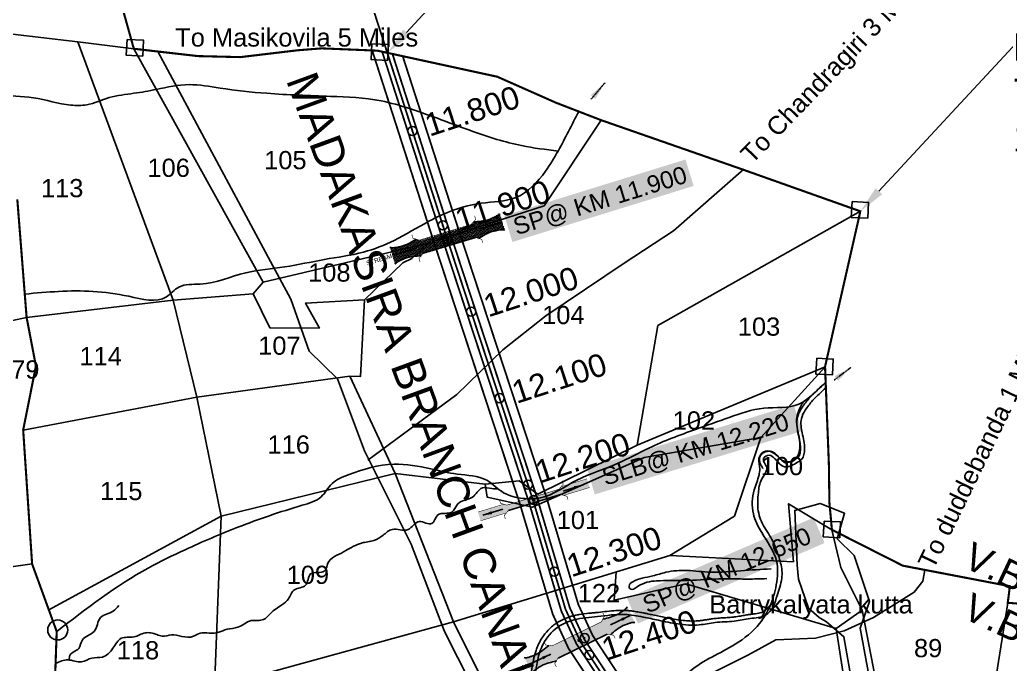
# Model space of a CAD drawing. Header units: feet. Extents: x 777153 to 781638, y 1563156 to 1569660.
# Drawn here: x 778106 to 779195, y 1568318 to 1569027 of the extents above; entities that cross this region are included whole.
import ezdxf
from ezdxf import colors
from ezdxf.entities.mleader import LeaderData, LeaderLine
from ezdxf.enums import TextEntityAlignment as Align
from ezdxf.math import Vec2, Vec3

# ---------------------------------------------------------------- set-up
doc = ezdxf.new("R2010")
doc.units = ezdxf.units.FT
doc.header["$MEASUREMENT"] = 0
doc.header["$PDMODE"] = 32
doc.header["$PDSIZE"] = 10
doc.linetypes.add('ACAD_ISO02W100', pattern=[15, 12, -3])
doc.linetypes.add('HIDDEN2', pattern=[0.1875, 0.125, -0.0625])
for name, color, linetype in [('CANAL1', 242, 'Continuous'), ('CSMark', 72, 'Continuous'), ('Hills', 17, 'Continuous'), ('PLOT', 7, 'Continuous'), ('PLOT NO', 7, 'Continuous'), ('ROADS', 6, 'Continuous'), ('STREAM', 4, 'Continuous'), ('STRUCTURE', 5, 'Continuous'), ('VILLAGE STONES', 240, 'Continuous')]:
    doc.layers.add(name, color=color, linetype=linetype)
doc.layers.add('VILLAGE BOUNDRY', color=5, linetype='HIDDEN2', lineweight=100)
doc.styles.get("Standard").update_dxf_attribs({"font": 'arial.ttf'})
doc.linetypes.add('DOTS', pattern='A,1e-06,-3,["●",Standard,S=3,R=0,X=-1.25,Y=-1.25],-3', length=6.000001)
doc.dimstyles.get("Standard").update_dxf_attribs({"dimtxt": 0.18, "dimasz": 20, "dimexe": 0.18, "dimexo": 0.0625, "dimgap": 0.09, "dimtad": 0, "dimtih": 1, "dimtoh": 1, "dimdec": 4, "dimzin": 0, "dimdsep": 46, "dimtxsty": 'Standard', "dimcen": 0.09, "dimadec": 0, "dimazin": 0, "dimtfac": 1, "dimtdec": 4, "dimtofl": 0, "dimtmove": 0, "dimatfit": 3, "dimfxl": 1, "dimtolj": 1, "dimtzin": 0, "dimarcsym": 0})

# ---------------------------------------------------------------- blocks, each defined once
blk = doc.blocks.new('SLB')
at = {"layer": 'STRUCTURE'}
h = blk.add_hatch(dxfattribs=at)
h.set_pattern_fill('DOTS', color=6, scale=20, angle=320.3722479339738, style=0)
h.set_pattern_definition([(320.3722479339738, (-159.4326987297973, -72.95644191955216), (1.278624159801223, 0.5641323053793466), [0, -1.25])])
h.paths.add_polyline_path([(769699.5186717048, 1706871.072614055), (769699.5186717047, 1706861.072614055), (769729.1055765299, 1706861.072614055), (769732.1055765299, 1706863.072614055), (769792.1055765299, 1706863.072614054), (769795.1055765299, 1706861.072614054), (769824.692481355, 1706861.072614054), (769824.6924813552, 1706871.072614054), (769795.10557653, 1706871.072614054), (769792.10557653, 1706869.072614054), (769732.10557653, 1706869.072614055), (769729.10557653, 1706871.072614055)])
at = {"layer": 'STRUCTURE', "color": 6, "linetype": 'ACAD_ISO02W100', "ltscale": 0.5, "const_width": 0.5}
for points in [[(769699.5186717048, 1706871.072614055), (769729.10557653, 1706871.072614055)], [(769795.10557653, 1706871.072614054), (769824.6924813552, 1706871.072614054)], [(769699.5186717047, 1706861.072614055), (769729.1055765299, 1706861.072614055)], [(769795.1055765299, 1706861.072614054), (769824.692481355, 1706861.072614054)]]:
    blk.add_lwpolyline(points, dxfattribs=at)
at = {"layer": 'STRUCTURE', "color": 6, "const_width": 0.6280741461245082}
for points in [[(769726.10557653, 1706877.072614055), (769726.10557653, 1706873.072614055), (769732.10557653, 1706869.072614055), (769792.10557653, 1706869.072614054), (769798.10557653, 1706873.072614054), (769798.10557653, 1706877.072614054)], [(769726.1055765299, 1706855.072614055), (769726.1055765299, 1706859.072614055), (769732.1055765299, 1706863.072614055), (769792.1055765299, 1706863.072614054), (769798.1055765299, 1706859.072614054), (769798.1055765299, 1706855.072614054)]]:
    blk.add_lwpolyline(points, dxfattribs=at)
at = {"layer": 'STRUCTURE', "color": 6}
blk.add_lwpolyline([(769732.1055765299, 1706863.072614055), (769792.1055765299, 1706863.072614054)], dxfattribs=at)
blk.add_lwpolyline([(769732.1055765299, 1706863.072614055), (769792.1055765299, 1706863.072614054)], dxfattribs=at)
at = {"layer": 'STRUCTURE', "color": 0}
blk.add_circle((769762.10557653, 1706866.072614054), 1.244237561477348, dxfattribs=at)
for points in [[(769703.7546974146, 1706866.04706475), (769726.6638708343, 1706866.04706475)], [(769818.6333223742, 1706865.844362141), (769795.7241489545, 1706865.844362142)]]:
    blk.add_leader(points, dimstyle='Standard', override={"dimasz": 10, "dimgap": 0.09, "dimtad": 0}, dxfattribs=at)
blk = doc.blocks.new('SP')
at = {"layer": 'STRUCTURE'}
h = blk.add_hatch(dxfattribs=at)
h.set_pattern_fill('DASH', color=256, scale=8, style=0)
h.set_pattern_definition([(0, (0, 0), (1, 1), [1, -1])])
edge = h.paths.add_edge_path()
edge.add_spline(control_points=[(769825.6998846318, 1706742.149716115), (769825.2538849328, 1706741.843835173), (769823.8040903579, 1706740.84951941), (769820.9116115965, 1706740.271124796), (769817.0237254978, 1706739.724816793), (769811.4058651323, 1706738.909695662), (769803.9999883493, 1706739.727929385), (769798.3893081942, 1706740.999362314), (769795.6105873373, 1706741.629046613)], knot_values=[0, 0, 0, 0, 1.613557225511201, 5.245130249365884, 8.62497580946186, 13.47012412667009, 22.1902159530602, 30.74637742218671, 30.74637742218671, 30.74637742218671, 30.74637742218671], degree=3, periodic=0)
edge.add_line((769795.6105873375, 1706741.629046612), (769792.6105873379, 1706739.629046612))
edge.add_line((769792.6105873379, 1706739.629046612), (769732.6105873376, 1706739.629046612))
edge.add_line((769732.6105873376, 1706739.629046612), (769729.6105873374, 1706741.629046612))
edge.add_spline(control_points=[(769729.6105873374, 1706741.629046612), (769726.8509375289, 1706740.920438928), (769721.2787648587, 1706739.489647107), (769713.899210699, 1706738.460716713), (769708.2604048095, 1706739.11542709), (769704.3585304887, 1706739.550728751), (769701.4507450095, 1706740.04646792), (769699.9732063155, 1706740.999068337), (769699.5186717048, 1706741.292116404)], knot_values=[0, 0, 0, 0, 8.556161469055684, 17.27625329548356, 22.12140161274031, 25.50124717275726, 29.13282019658805, 30.74637742212953, 30.74637742212953, 30.74637742212953, 30.74637742212953], degree=3, periodic=0)
edge.add_line((769699.5186717048, 1706741.292116404), (769699.5186717048, 1706722.106659352))
edge.add_spline(control_points=[(769699.5212900428, 1706722.10837711), (769699.9672897417, 1706722.414258052), (769701.4170843166, 1706723.408573815), (769704.3095630779, 1706723.986968429), (769708.1974491772, 1706724.533276432), (769713.8153095418, 1706725.348397563), (769721.2211863253, 1706724.530163841), (769726.8318664806, 1706723.258730911), (769729.6105873373, 1706722.629046612)], knot_values=[0, 0, 0, 0, 1.613557225511201, 5.245130249365884, 8.62497580946186, 13.47012412667009, 22.1902159530602, 30.74637742218671, 30.74637742218671, 30.74637742218671, 30.74637742218671], degree=3, periodic=0)
edge.add_line((769729.610587337, 1706722.629046612), (769732.6105873372, 1706724.629046612))
edge.add_line((769732.6105873372, 1706724.629046612), (769792.6105873372, 1706724.629046612))
edge.add_line((769792.6105873372, 1706724.629046612), (769795.6105873372, 1706722.629046612))
edge.add_spline(control_points=[(769795.6105873372, 1706722.629046612), (769798.3702371457, 1706723.337654297), (769803.9424098157, 1706724.768446117), (769811.3219639753, 1706725.797376512), (769816.9607698652, 1706725.142666135), (769820.8626441859, 1706724.707364474), (769823.7704296648, 1706724.211625304), (769825.247968359, 1706723.259024888), (769825.7025029698, 1706722.965976821)], knot_values=[0, 0, 0, 0, 8.556161469055684, 17.27625329548356, 22.12140161274031, 25.50124717275726, 29.13282019658805, 30.74637742212953, 30.74637742212953, 30.74637742212953, 30.74637742212953], degree=3, periodic=0)
edge.add_line((769825.7025029698, 1706722.965976821), (769825.6998846318, 1706742.149716115))
h.paths.add_polyline_path([(769764.1611842603, 1706732.129046612, -1), (769761.0599904143, 1706732.129046612, -1)], flags=0)
h.paths.add_polyline_path([(769761.0599904143, 1706732.129046612, 1), (769764.1611842603, 1706732.129046612, 1)], flags=16)
at = {"layer": 'STRUCTURE', "const_width": 0.6280741461245082}
for points in [[(769726.6105873373, 1706747.629046612), (769726.6105873373, 1706743.629046612), (769732.6105873373, 1706739.629046612), (769792.6105873373, 1706739.629046612), (769798.6105873373, 1706743.629046612), (769798.6105873373, 1706747.629046612)], [(769726.6105873373, 1706716.629046612), (769726.6105873373, 1706720.629046612), (769732.6105873373, 1706724.629046612), (769792.6105873373, 1706724.629046612), (769798.6105873373, 1706720.629046612), (769798.6105873373, 1706716.629046612)]]:
    blk.add_lwpolyline(points, dxfattribs=at)
at = {"layer": 'STRUCTURE', "color": 3}
blk.add_lwpolyline([(769732.6105873373, 1706724.629046612), (769792.6105873373, 1706724.629046612)], dxfattribs=at)
blk.add_lwpolyline([(769732.6105873373, 1706724.629046612), (769792.6105873373, 1706724.629046612)], dxfattribs=at)
at = {"layer": 'STRUCTURE', "color": 0}
blk.add_circle((769762.6105873373, 1706732.129046612), 1.550596922985278, dxfattribs=at)
at = {"layer": 'STRUCTURE'}
for points in [[(769699.5186717048, 1706741.292116404), (769700.9097938648, 1706740.474592058), (769704.4282628357, 1706739.575315278), (769707.783299273, 1706739.166553105), (769712.611174137, 1706738.757790932), (769721.284772164, 1706739.657067712), (769729.6105873374, 1706741.629046612)], [(769825.6998846318, 1706742.149716115), (769824.3326225362, 1706741.292883995), (769820.8412069769, 1706740.29371433), (769817.4991804758, 1706739.789517071), (769812.6849136075, 1706739.243351586), (769803.9892128682, 1706739.89511083), (769795.6105873373, 1706741.629046613)], [(769699.5212900428, 1706722.10837711), (769700.8885521383, 1706722.96520923), (769704.3799676977, 1706723.964378895), (769707.7219941987, 1706724.468576154), (769712.536261067, 1706725.014741639), (769721.2319618064, 1706724.362982395), (769729.6105873373, 1706722.629046612)], [(769825.7025029698, 1706722.965976821), (769824.3113808098, 1706723.783501166), (769820.7929118389, 1706724.682777947), (769817.4378754016, 1706725.09154012), (769812.6100005376, 1706725.500302293), (769803.9364025106, 1706724.601025512), (769795.6105873372, 1706722.629046612)]]:
    blk.add_spline(points, degree=3, dxfattribs=at)
at = {"layer": 'STRUCTURE', "color": 0}
blk.add_text('STREAM', height=5, dxfattribs=at).set_placement((769684.2926106098, 1706732.094091512), align=Align.MIDDLE_CENTER)
for points in [[(769727.4360020272, 1706732.129046612), (769700.7611537643, 1706732.129046612)], [(769824.3666876926, 1706732.129046612), (769800.5131945858, 1706732.129046612)]]:
    blk.add_leader(points, dimstyle='Standard', override={"dimasz": 10, "dimgap": 0.09, "dimtad": 0}, dxfattribs=at)

msp = doc.modelspace()

# ---------------------------------------------------------------- linework, layer by layer
at = {"color": 2}
for p in [(778576, 1568786, 23), (778671, 1568499, 24), (778727, 1568347, 25)]:
    msp.add_point(p, dxfattribs=at)
at = {"layer": 'CANAL1', "color": 1, "linetype": 'HIDDEN2', "ltscale": 50}
msp.add_lwpolyline([(778367.3403964641, 1569284.633147956, 2, 2, 0), (778412.3025525729, 1569220.90405368, 2, 2, 0), (778448.578902183, 1569166.67406154, 2, 2, 0), (778462.9388180721, 1569135.50763437, 2, 2, 0), (778500.166127244, 1569021.01363238, 2, 2, 0), (778575.171861135, 1568788.01206043, 2, 2, 0), (778669.869046989, 1568499.6765105, 2, 2, 0), (778705.869859313, 1568378.73329024, 2, 2, 0), (778722.3632743659, 1568342.98436196, 2, 2, 0), (778781.641105548, 1568253.11419877, 2, 2, 0), (778896.136003813, 1568077.22659978, 2, 2, 0), (778930.711672549, 1568034.08080995, 2, 2, 0), (778961.303953662, 1568011.15693202, 2, 2, 0), (779000.2323511, 1567995.37522006, 2, 2, 0), (779044.206494439, 1567984.3144874, 2, 2, 0), (779118.0545016429, 1567978.84364479, 2, 2, 0), (779184.122781708, 1567973.16369878, 2, 2, 0), (779264.867363276, 1567962.18590759, 2, 2, 0)], format="xyseb", dxfattribs=at)
at = {"layer": 'CANAL1', "color": 1, "ltscale": 5, "const_width": 2}
for points in [[(778493.4039878872, 1568993.068299948), (778560.9069836244, 1568783.373609926), (778655.5523990085, 1568495.195691574), (778691.799666375, 1568373.424515928), (778709.2177837429, 1568335.671326152), (778769.0946693935, 1568244.89294615), (778883.9683064742, 1568068.423526817), (778920.1953514738, 1568023.217041249), (778953.8657111651, 1567997.986650205), (778995.5626622785, 1567981.082556654), (779041.805104867, 1567969.451282997), (779116.8579481271, 1567963.891183158), (779182.4689803732, 1567958.250547131), (779261.8756599802, 1567947.45465308)], [(778526.9502137963, 1568986.761784303), (778589.4367386457, 1568792.650510933), (778684.1856949695, 1568504.157329426), (778719.940052251, 1568384.042064552), (778735.5087649889, 1568350.297397768), (778794.1875417025, 1568261.33545139), (778908.3037011519, 1568086.029672742), (778941.2279936243, 1568044.94457865), (778968.7421961589, 1568024.327213835), (779004.9020399215, 1568009.667883466), (779046.6078840111, 1567999.177691803), (779119.2510551588, 1567993.796106421), (779185.7765830428, 1567988.076850429), (779267.8590665718, 1567976.9171621)]]:
    msp.add_lwpolyline(points, dxfattribs=at)
at = {"layer": 'CANAL1', "color": 5, "ltscale": 5, "const_width": 2}
for points in [[(778504.3589404527, 1568991.671673524), (778570.4169019649, 1568786.465910262), (778665.0968309955, 1568498.182904191), (778701.1797950004, 1568376.963698803), (778717.9814441582, 1568340.546683357), (778777.4589601632, 1568250.37378123), (778892.0801047, 1568074.292242126), (778927.2062321906, 1568030.459553716), (778958.8245394964, 1568006.766838082), (778998.6757881595, 1567990.610998925), (779043.4060312483, 1567979.360085932), (779117.655650471, 1567973.859490913), (779183.5715145965, 1567968.19264823), (779263.870128844, 1567957.27548942)], [(778515.6545771244, 1568989.216728914), (778579.9268203052, 1568789.558210598), (778674.6412629825, 1568501.170116809), (778710.5599236257, 1568380.502881677), (778726.7451045736, 1568345.422040563), (778785.8232509329, 1568255.85461631), (778900.191902926, 1568080.160957434), (778934.2171129074, 1568037.702066183), (778963.7833678277, 1568015.547025959), (779001.7889140404, 1568000.139441196), (779045.0069576298, 1567989.268888867), (779118.4533528149, 1567983.827798667), (779184.6740488196, 1567978.13474933), (779265.8645977079, 1567967.09632576)]]:
    msp.add_lwpolyline(points, dxfattribs=at)
at = {"layer": 'CSMark', "color": 3}
for p in [(778537.6689941895, 1568904.512846405), (778571.0371098488, 1568800.856459109), (778602.1644350562, 1568705.824627135), (778633.3673808145, 1568610.81738438), (778664.570326573, 1568515.810141624), (778693.5538887893, 1568420.10827707), (778731.9771925547, 1568328.40885575)]:
    msp.add_point(p, dxfattribs=at)
at = {"layer": 'Hills', "lineweight": -2}
msp.add_lwpolyline([(779054.0065744773, 1568226.99979262), (779029.6060309602, 1568358.114456906), (779039.8326501588, 1568387.371898788), (779022.9877305977, 1568438.037332566), (779004.5927434835, 1568456.358002775), (779012.5016946427, 1568484.294725647), (778985.8668674441, 1568495.062457477), (778957.7219728321, 1568487.381153534), (778960.5169440624, 1568427.323960826), (778962.0595225001, 1568411.905211348), (778973.0617821885, 1568379.882155576), (778984.4614662719, 1568369.617729202), (778992.7488437397, 1568365.010934628), (779011.8373356869, 1568348.550568999), (779028.7433261308, 1568252.738644397)], dxfattribs=at)
at = {"layer": 'PLOT', "lineweight": -2}
for points in [[(778013.4883115455, 1569020.959584263), (778169.8183170692, 1569002.448296226), (778231.4445947306, 1568994.911892594)], [(778113.5955234247, 1568699.611707697), (778274.8088965594, 1568718.478418125), (778169.8183170692, 1569002.448296226)], [(778231.4445947306, 1568994.911892594), (778373.7161766079, 1568738.189044329), (778362.6815903476, 1568725.368074855), (778274.8088965594, 1568718.478418125)], [(778373.7161766079, 1568738.189044329), (778553.8758554382, 1568780.974645854), (778682.3531918448, 1568822.334821576), (778745.1979790534, 1568916.360363742)], [(777917.903047794, 1568838.290866934), (777928.5458857263, 1568756.981915359), (777994.0912172233, 1568722.090828818), (778010.9714082854, 1568679.180278647), (778056.6424541872, 1568687.358372533), (778113.5955234247, 1568699.611707697)], [(778518.6170698972, 1568528.046273766), (778617.6771735115, 1568516.362197768), (778654.978448022, 1568519.932770264), (778675.398320186, 1568505.30525343), (778784.7477885113, 1568559.153026573), (778807.3723325514, 1568690.689331536), (779029.9077530606, 1568816.247113971)], [(778362.6815903476, 1568725.368074855), (778380.997709963, 1568688.122871804), (778435.3859558058, 1568687.87284695), (778420.2074033596, 1568715.334618871), (778485.0897829252, 1568718.749761919), (778527.1331953144, 1568759.534605564), (778536.7985965423, 1568764.467830359), (778555.5040576726, 1568781.498806242)], [(778274.8088965594, 1568718.478418125), (778300.7964080378, 1568611.868086117), (778327.4936650964, 1568481.037614429), (778320.1116961783, 1568292.592322574), (778108.2907491497, 1568234.342064071)], [(778468.8106970077, 1568635.104260975), (778480.4650007985, 1568634.590946117), (778485.0897829252, 1568718.749761919)], [(778991.1067762244, 1568645.357974984), (778920.5847176932, 1568567.44034814), (778792.3255370004, 1568545.768967411), (778669.672336751, 1568490.956894569), (778619.8028877637, 1568501.916675362), (778617.6771735115, 1568516.362197768)], [(778784.7477885113, 1568559.153026573), (778991.1067762244, 1568645.357974984)], [(778138.0499462403, 1568378.048418432), (778327.4936650964, 1568481.037614429), (778518.6170698972, 1568528.046273766), (778468.8106970077, 1568635.104260975), (778300.7964080378, 1568611.868086117), (778109.8409502561, 1568575.815451745)], [(778068.4088177646, 1568615.844864037), (778096.6984177952, 1568425.374750941), (778119.633764715, 1568428.625612662)], [(778920.5847176932, 1568567.44034814), (778891.4792666356, 1568481.108333602), (778820.3482202133, 1568437.861735551)], [(778320.1116961783, 1568292.592322574), (778582.8243864888, 1568365.084001597), (778518.6170698972, 1568528.046273766)], [(778582.8243864888, 1568365.084001597), (778820.3482202133, 1568437.861735551), (778956.3760123058, 1568431.016545438), (778951.0717634143, 1568494.786357725), (778998.6581527425, 1568466.139606585)], [(778998.6581527425, 1568466.139606585), (779008.5034233067, 1568424.754031077), (779031.8553147888, 1568377.703694355), (779003.4586558765, 1568357.470403936)], [(778761.4699434133, 1568419.821324627), (778759.4515129307, 1568388.884155922), (778837.9291994489, 1568406.671822884), (779003.4586558765, 1568357.470403936), (779022.1042465898, 1568237.185801317), (778972.169693298, 1568147.246970584), (778960.822442407, 1567992.64133554), (778782.53219576, 1568116.572581312), (778769.231369946, 1568145.692552283), (778706.4719025336, 1568196.209375474), (778632.6007436924, 1568264.827618616), (778582.8243864888, 1568365.084001597)], [(779031.8553147888, 1568377.703694355), (779061.1376555322, 1568226.829671534), (779156.4429650472, 1568162.236100645), (779191.9017577833, 1568385.864847619)]]:
    msp.add_lwpolyline(points, dxfattribs=at)
at = {"layer": 'ROADS', "linetype": 'DOTS', "ltscale": 5}
for points in [[(778257.8163704255, 1568991.893067348), (778381.6947000792, 1568760.993735687), (778403.8344431112, 1568719.727019519), (778424.2350707095, 1568662.536520563), (778455.30707673, 1568632.170284336), (778484.8922004907, 1568552.872148263), (778536.196610712, 1568450.359933178), (778572.8026971186, 1568354.504459776), (778616.6678471776, 1568267.46312919), (778651.9777282351, 1568228.974974814), (778751.9146977824, 1568133.691238816), (778814.6101149656, 1568083.338903765), (778854.779291785, 1568060.243063307), (778884.4665081126, 1568039.717646828), (778915.6064013377, 1568033.788347445), (778964.35388102, 1568004.039315207), (779011.9731130743, 1567990.947710657), (779068.9203826598, 1567948.085966536), (779097.3115000344, 1567909.359208442), (779146.5252198561, 1567858.894964931), (779171.6508491496, 1567836.10678352), (779219.8767186279, 1567806.562235966)], [(778488.7083243076, 1568542.661640581), (778586.3983869939, 1568614.892176579), (778636.9944807572, 1568663.940467108), (778684.3327118073, 1568701.455114395), (778770.1558843033, 1568759.205873099), (778824.5735753925, 1568794.83393203), (778901.9237181644, 1568862.668749778)], [(778185.7613731904, 1567994.873359167), (778217.6567111113, 1567995.018690304), (778266.7239781315, 1567985.633855961), (778420.0027028226, 1568030.484506412), (778481.43608103, 1568049.729994142), (778597.9254535948, 1568077.515932925), (778619.7548547834, 1568079.835264333), (778651.1119582395, 1568135.984147918), (778703.6658976391, 1568225.613127832), (778764.338898668, 1568257.431503472), (778906.2465427947, 1568328.430272748), (778937.1039361717, 1568345.00845329), (778980.4745024256, 1568346.980915913), (779012.0994249298, 1568354.906682509), (779044.2510429047, 1568369.527885531), (779089.1989031318, 1568397.48872873), (779098.5060142302, 1568409.656821605), (779100.8791858978, 1568422.020871779)]]:
    msp.add_lwpolyline(points, dxfattribs=at)
at = {"layer": 'STREAM', "color": 4, "lineweight": -2}
for points in [[(778030.1561760467, 1568952.66966559), (778082.3547967158, 1568944.19806359), (778121.0001709487, 1568940.984750044), (778162.2118176862, 1568932.993452293), (778179.6505162835, 1568933.393288838), (778204.4493690936, 1568941.193490995), (778231.4921776324, 1568945.920329822), (778256.2181716256, 1568950.209056383), (778292.213580555, 1568955.459335899), (778326.1834882412, 1568951.665555119), (778377.5686613873, 1568945.939626771), (778447.5562917239, 1568942.553351494), (778503.1955382663, 1568937.608469876), (778534.5949141185, 1568929.143760941), (778603.9730256454, 1568904.055620027), (778657.5355593374, 1568888.437912297), (778697.6399029756, 1568882.446065969)], [(778720.37225318, 1568925.943725153), (778697.6399029756, 1568882.446065969), (778683.9024800386, 1568860.22873916), (778651.4387150325, 1568831.455627612), (778613.061011201, 1568825.13878682), (778555.5665983879, 1568805.215295719), (778517.6650445054, 1568784.251008842), (778483.9578643027, 1568771.419421573), (778440.8839929013, 1568763.263137852), (778397.3932505257, 1568755.129040767), (778354.4079020137, 1568748.639190109), (778304.4207182832, 1568736.254642443), (778280.832657174, 1568732.912118863), (778267.1998839506, 1568722.274818588), (778225.8413678629, 1568722.80069624), (778148.7870350962, 1568728.147275398), (778111.580618771, 1568725.219785838)], [(778146.6709905155, 1568354.372053698), (778247.370052981, 1568424.122066896), (778287.8894409179, 1568444.266736522), (778345.7893609249, 1568468.981576992), (778416.601955727, 1568493.053823309), (778437.2590666108, 1568502.370702204), (778449.3578477553, 1568516.896527029), (778466.8522879092, 1568526.381410724), (778517.4064943355, 1568538.231840898), (778557.6874732154, 1568533.148940925), (778586.8271011708, 1568527.299458314), (778619.3194015501, 1568520.592749534), (778637.8497275612, 1568506.930231119), (778659.0347542048, 1568500.597732042), (778678.5584916819, 1568501.371798575), (778718.1631661591, 1568520.594408109), (778763.5557754668, 1568539.237921199), (778797.521187627, 1568555.998099771), (778848.7270735435, 1568576.404762707), (778885.9011536103, 1568589.598558077), (778923.8229621768, 1568599.809464405), (778962.4057074648, 1568604.375215182), (778978.0629792132, 1568615.527623721), (778991.7889475597, 1568627.978451144)], [(778992.0120153702, 1568622.295403305), (778977.4433477791, 1568608.126435269), (778969.3433581193, 1568597.574085462), (778965.1473427091, 1568588.346792723), (778965.9718323962, 1568572.595269033), (778968.588717662, 1568554.762920813), (778965.4448616698, 1568543.691871227), (778959.3396636292, 1568539.418794933), (778951.6116977895, 1568535.870456288), (778946.4739955736, 1568535.377156697), (778939.5815813674, 1568540.340664168), (778935.4654913892, 1568544.645876428), (778929.7661797425, 1568548.0135641), (778923.574120316, 1568544.511339693), (778924.4639249931, 1568539.611273807), (778927.1241678691, 1568534.361753358), (778924.4178238094, 1568526.715506333), (778920.4642607772, 1568519.646343962), (778917.6174583882, 1568504.659080455), (778917.0559837539, 1568494.089386035), (778921.2860920881, 1568475.092035666), (778931.4793751293, 1568457.693482719), (778939.865636446, 1568437.524979581), (778942.256406605, 1568429.607967837), (778943.5297397638, 1568412.683253149), (778938.3070716863, 1568393.874838759), (778934.2170949774, 1568381.832403716), (778925.4114314804, 1568372.194232081), (778908.8523443171, 1568368.621431268), (778891.1917778992, 1568365.728427479), (778870.2789851164, 1568364.157533694), (778852.7194049053, 1568361.667037068), (778829.1317223134, 1568362.664635791), (778808.0068530452, 1568366.72404388), (778791.3216628849, 1568370.16446615), (778770.7730873891, 1568373.043912929), (778741.1343250035, 1568370.787205039), (778715.3849282602, 1568367.174541553), (778697.2551258672, 1568359.006037171), (778681.3245809388, 1568340.568813573), (778675.280400608, 1568323.011169327), (778669.1237560178, 1568301.274308298), (778658.1267564949, 1568291.514368066), (778641.1676624578, 1568282.581972237), (778632.3256115024, 1568277.304932893), (778628.0877566154, 1568279.317934956), (778621.6345926779, 1568286.914944763), (778617.0512796219, 1568296.146363349), (778611.9008265038, 1568301.759955203), (778608.0723063659, 1568304.262026515), (778601.2228510717, 1568300.411613556), (778586.9927641738, 1568289.929477632), (778573.3029134327, 1568272.777997733), (778564.5973726253, 1568258.043534098), (778552.6079556476, 1568242.693605549), (778535.8813884885, 1568231.736840789), (778513.008829613, 1568220.493876412), (778493.9774783063, 1568212.314511149), (778472.0407986527, 1568207.148720491), (778448.44315457, 1568205.338810814), (778433.6497953346, 1568199.997762777), (778415.5400086667, 1568189.931397075), (778409.2191369531, 1568182.506456213), (778382.45473624, 1568174.942118515), (778360.7525633962, 1568166.496187355), (778340.1233738447, 1568159.014400407), (778316.8160552448, 1568157.714461725), (778302.2770553187, 1568145.620348464), (778273.1482810539, 1568151.252290023), (778251.1215190857, 1568136.696712693), (778226.302931353, 1568138.832026152), (778207.4844144401, 1568126.965245881), (778202.6260247526, 1568127.836011218), (778185.5135302958, 1568117.308207775), (778172.6550170798, 1568117.352421171), (778163.868181559, 1568113.126031744)], [(778967.3092117407, 1568607.058770078), (778959.9770681246, 1568589.702369857), (778962.6023882474, 1568567.859756459), (778961.8201832192, 1568549.383923388), (778955.8352692612, 1568541.737385686), (778944.510531354, 1568542.338969121), (778935.9285280006, 1568549.564655437), (778925.5356722281, 1568552.705152181), (778918.5151983479, 1568544.3171825), (778919.2942128456, 1568532.727347297), (778918.5610244148, 1568526.531372442), (778913.2935454177, 1568509.886686702), (778912.2985992429, 1568483.656822816), (778921.5646909697, 1568463.054328084), (778937.6984943466, 1568431.956435436), (778937.5377722883, 1568405.511113311), (778930.2394200675, 1568381.582234283), (778919.2004800618, 1568363.116247713), (778892.471284007, 1568340.403291045), (778842.7316133427, 1568310.795530261), (778819.3693328933, 1568284.738467835), (778808.1537054651, 1568262.742730307), (778816.4966137104, 1568236.570293353), (778812.1855774005, 1568214.521535908), (778796.6772235774, 1568171.273475462), (778789.4320708581, 1568147.184177078), (778781.4664493196, 1568133.173851884), (778759.2150605104, 1568122.118766203), (778743.9512786528, 1568112.575135155), (778731.8045349878, 1568108.513815072), (778701.2685838684, 1568106.998235829), (778660.6113649763, 1568098.175971936), (778634.3009704461, 1568075.727003856), (778606.8405814811, 1568061.183379252), (778543.9005152618, 1568043.937696915), (778506.3570804868, 1568031.612663188), (778474.9584373811, 1568020.179831975), (778455.0932949397, 1568002.040970385), (778441.4347056174, 1567980.221075491), (778430.4719967218, 1567940.282513915), (778417.8429976206, 1567892.87633714), (778405.2015934954, 1567855.768973168), (778385.7913059623, 1567817.497861942), (778374.6724398185, 1567786.098278944), (778357.4526801785, 1567732.313901871), (778344.684783105, 1567698.564633194), (778332.1723976447, 1567663.887741703), (778314.5258139174, 1567661.778679044), (778288.2986215854, 1567664.390352879), (778245.9796641681, 1567671.208424703), (778214.8767530634, 1567676.821334413), (778188.9715895506, 1567676.978784202), (778160.0909517177, 1567678.512957748), (778135.6635940915, 1567683.206208514)], [(778145.4498201224, 1568319.156687069), (778158.9798544287, 1568323.087145035), (778173.9075057348, 1568321.041950024), (778185.3993984009, 1568325.082592094), (778196.9181497991, 1568326.259588958), (778208.5252859502, 1568335.839640067), (778217.52125061, 1568346.810620253), (778231.5674211422, 1568348.39002359), (778243.7922410227, 1568352.749491691), (778256.765878089, 1568350.986984873), (778262.5805780368, 1568349.246991934), (778272.6713399075, 1568350.499845285), (778284.2264634822, 1568348.99158023), (778297.1163481909, 1568349.02240896), (778304.4648434406, 1568352.567598579), (778314.13224762, 1568352.590720624), (778324.9275469224, 1568353.627259464), (778333.8635540211, 1568356.73032396), (778345.7961870742, 1568358.958666856), (778360.3241025654, 1568366.236898893), (778373.994332995, 1568367.478495306), (778381.6918722063, 1568374.225139041), (778394.2179961388, 1568383.685308741), (778401.492147061, 1568390.221391153), (778408.00774135, 1568400.259024588), (778420.2304924333, 1568405.116256238), (778425.7805227675, 1568417.722453649), (778440.729056447, 1568420.546938782), (778445.7164416229, 1568431.452405424), (778454.7257715713, 1568438.053643666), (778464.2881065372, 1568443.209530344), (778481.7344820518, 1568451.565210995), (778495.2701391834, 1568454.464749796), (778505.4937472434, 1568460.214831217), (778515.593689587, 1568466.60082157), (778532.7765927333, 1568466.419080347), (778545.2076946192, 1568475.198491519), (778558.9393015516, 1568472.895763807), (778565.5868582174, 1568482.454378169), (778580.8576952927, 1568485.419090068), (778587.6455876476, 1568494.655605773), (778603.526522476, 1568502.034203245), (778614.4544165379, 1568512.152093972), (778624.9807512106, 1568511.528560146), (778632.1907971224, 1568510.930405125)], [(778931.8430873004, 1568423.121968464), (778898.456616994, 1568421.116117227), (778865.4672810782, 1568419.467119855), (778839.4762388526, 1568421.41469387), (778816.301982021, 1568419.433274319), (778801.7212975877, 1568415.483588246), (778790.0490656423, 1568412.891167566), (778780.0138040415, 1568409.077973384), (778775.7737746066, 1568404.012097641), (778777.4892100985, 1568400.70849096), (778784.4374544311, 1568403.362889036), (778805.9663831966, 1568409.966973183), (778837.1886560128, 1568410.387056925), (778870.9322203062, 1568411.996006112), (778898.3532513878, 1568412.051117103), (778915.7506819724, 1568412.071777063), (778926.9438173254, 1568412.424735072)], [(778160.3795963873, 1568322.99371141), (778161.3859264033, 1568328.555285926), (778170.8684502442, 1568335.61401116), (778174.8549950689, 1568345.106262292), (778187.8300123753, 1568354.42946268), (778194.8034802717, 1568369.634630758), (778208.8836521702, 1568376.760044485), (778214.855138205, 1568382.775777841)]]:
    msp.add_spline(points, degree=3, dxfattribs=at)
for points, knots in [([(778988.9978227678, 1568625.603680012), (778986.9421363678, 1568623.730730651), (778984.8683489852, 1568621.841560612), (778979.9501359442, 1568617.211206782), (778977.120909621, 1568614.425741477), (778971.7265931184, 1568608.493182657), (778969.1599064011, 1568605.344003428), (778966.4284640767, 1568601.314735258), (778966.0274661153, 1568600.703475533), (778965.1607435637, 1568599.334698326), (778964.6932914911, 1568598.565242622), (778963.7884912626, 1568596.975089306), (778963.3517608929, 1568596.155369666), (778962.5872213182, 1568594.574962183), (778962.2526485084, 1568593.820935066), (778961.6443500922, 1568592.277386284), (778961.3700174328, 1568591.488259638), (778961.0159102587, 1568590.274910964), (778960.9078262656, 1568589.867472768), (778960.6823601045, 1568588.913878375), (778960.5744100318, 1568588.37103188), (778960.3958599172, 1568587.289763007), (778960.3250039082, 1568586.750335994), (778960.1615270136, 1568585.138352159), (778960.1179002086, 1568584.072267513), (778960.1357982636, 1568580.845802519), (778960.3565645872, 1568578.72731549), (778960.8571811763, 1568575.437828027), (778961.0806076787, 1568574.220613499), (778961.5812576457, 1568571.694211073), (778961.859995195, 1568570.396881737), (778962.4043381673, 1568567.861295841), (778962.6702646546, 1568566.624293286), (778963.2798557838, 1568563.577115119), (778963.594110851, 1568561.79510357), (778963.9657337891, 1568558.729510317), (778964.0697280078, 1568557.440035157), (778964.1163057329, 1568555.655122885), (778964.1192850298, 1568555.169979858), (778964.1042069604, 1568554.197302699), (778964.0860610632, 1568553.71356401), (778963.9943806569, 1568552.286777683), (778963.8826330346, 1568551.368169012), (778963.5761425786, 1568549.839136065), (778963.399912511, 1568549.203626251), (778962.9834500556, 1568548.083175621), (778962.744135588, 1568547.599519183), (778962.3440990017, 1568546.976137189), (778962.1984759928, 1568546.780605756), (778961.892457803, 1568546.425248374), (778961.7101982834, 1568546.240357375), (778961.2809282658, 1568545.857805865), (778961.0340401467, 1568545.660416866), (778960.3047736636, 1568545.131056793), (778959.7720055347, 1568544.793568318), (778958.587836996, 1568544.103033936), (778957.9371581711, 1568543.749967407), (778956.9831748859, 1568543.231952769), (778956.7177355408, 1568543.087503638), (778956.1970304351, 1568542.805116775), (778955.9407044777, 1568542.666612074), (778955.1823974454, 1568542.260712665), (778954.6911040575, 1568542.003006182), (778953.359952227, 1568541.334476324), (778952.5428199703, 1568540.958632305), (778951.4058963901, 1568540.516279167), (778951.0801728221, 1568540.398889771), (778950.405220591, 1568540.177297027), (778950.0522005805, 1568540.073200509), (778949.3827360221, 1568539.903193604), (778949.0636232595, 1568539.836818675), (778948.4545338096, 1568539.742784942), (778948.1700981068, 1568539.719493854), (778947.6972885823, 1568539.715727572), (778947.5101565206, 1568539.735024305), (778947.3324930815, 1568539.769323937), (778947.2916093571, 1568539.77869797), (778947.2025073406, 1568539.802428003), (778947.1555650386, 1568539.816541279), (778947.0064632648, 1568539.86694475), (778946.8958649135, 1568539.911391927), (778946.5606256134, 1568540.070896022), (778946.3121376007, 1568540.214760314), (778945.7626504779, 1568540.595327308), (778945.4623369768, 1568540.831529777), (778944.8305348286, 1568541.381567198), (778944.499140383, 1568541.695036375), (778943.8163339512, 1568542.376398442), (778943.4649171347, 1568542.744121258), (778942.9294976408, 1568543.312895273), (778942.7518608798, 1568543.502685816), (778942.3996024597, 1568543.879353037), (778942.2240557263, 1568544.067358938), (778941.6972369787, 1568544.631338213), (778941.3457631443, 1568545.007312024), (778940.6599558862, 1568545.734333249), (778940.3263856806, 1568546.085065215), (778939.7094728381, 1568546.723979706), (778939.4289088405, 1568547.011120521), (778938.9898368216, 1568547.453332887), (778938.8363014786, 1568547.606694571), (778938.5506366335, 1568547.889389799), (778938.4180581982, 1568548.019705229), (778938.1419057867, 1568548.287634765), (778937.9991346963, 1568548.424434854), (778937.5557924269, 1568548.840986374), (778937.2403144601, 1568549.126939602), (778936.4191710993, 1568549.82279374), (778935.8892880466, 1568550.235115446), (778934.6988666698, 1568551.018885594), (778934.0369755316, 1568551.390987004), (778932.7421510066, 1568551.934330632), (778932.1442522346, 1568552.131787323), (778931.1919710913, 1568552.341475118), (778930.8668918149, 1568552.396870366), (778930.269052702, 1568552.466738869), (778929.9969626968, 1568552.487095605), (778929.4614223961, 1568552.5051099), (778929.1967282696, 1568552.503211032), (778928.4119023269, 1568552.468568285), (778927.901018871, 1568552.407137307), (778926.6540212606, 1568552.174036784), (778925.9319630039, 1568551.963220975), (778924.5377604512, 1568551.41345342), (778923.8654233045, 1568551.074454421), (778922.5796756216, 1568550.254718326), (778921.9653648599, 1568549.774043838), (778920.9877623261, 1568548.788621555), (778920.6023531302, 1568548.327650075), (778919.9133431958, 1568547.288333917), (778919.6097134815, 1568546.708727557), (778919.302479533, 1568545.860248335), (778919.2357078148, 1568545.64742477), (778919.1221320047, 1568545.225438782), (778919.0748947242, 1568545.015147636), (778918.9595042488, 1568544.389848119), (778918.9176945186, 1568543.980728363), (778918.8888498808, 1568543.188714414), (778918.9016749293, 1568542.805692949), (778918.9909098311, 1568541.80182919), (778919.1056868187, 1568541.209080227), (778919.3999570629, 1568540.096693354), (778919.5798986994, 1568539.576432116), (778919.9756753198, 1568538.593788051), (778920.1918202692, 1568538.13134936), (778920.5435908504, 1568537.446694556), (778920.673082435, 1568537.20852735), (778920.927803986, 1568536.757361766), (778921.0536257261, 1568536.543133163), (778921.4200555659, 1568535.932391251), (778921.649413608, 1568535.567389967), (778922.0500194116, 1568534.918459624), (778922.221064647, 1568534.634440674), (778922.4858491689, 1568534.158828184), (778922.5788955756, 1568533.967711086), (778922.6788045431, 1568533.728653255), (778922.6997558197, 1568533.659948907), (778922.7113201092, 1568533.615161703), (778922.7125053329, 1568533.608550361), (778922.7125943061, 1568533.608047999)], [0, 0, 0, 0, 17.93679908931868, 17.93679908931868, 42.88665569102142, 42.88665569102142, 67.83651229272417, 67.83651229272417, 72.22508888766005, 72.22508888766005, 77.52114776793583, 77.52114776793583, 82.81720664821161, 82.81720664821161, 87.40712844242607, 87.40712844242607, 91.94918742453605, 91.94918742453605, 94.19962880649716, 94.19962880649716, 97.14731843118963, 97.14731843118963, 100.0950080558821, 100.0950080558821, 105.990387305267, 105.990387305267, 118.1552303974034, 118.1552303974034, 125.553141926365, 125.553141926365, 133.9220852323116, 133.9220852323116, 142.2910285382582, 142.2910285382582, 154.9049816668068, 154.9049816668068, 164.1436172961423, 164.1436172961423, 167.5660900430998, 167.5660900430998, 170.9885627900573, 170.9885627900573, 177.8335082839722, 177.8335082839722, 183.4549878120856, 183.4549878120856, 189.076467340199, 189.076467340199, 192.10508026893, 192.10508026893, 195.133693197661, 195.133693197661, 198.1623061263921, 198.1623061263921, 203.0987642850914, 203.0987642850914, 208.0352224437907, 208.0352224437907, 209.9609102035871, 209.9609102035871, 211.8865979633835, 211.8865979633835, 215.7379734829763, 215.7379734829763, 222.5470856366874, 222.5470856366874, 225.2931390932045, 225.2931390932045, 228.2145831362883, 228.2145831362883, 231.1360271793721, 231.1360271793721, 234.317861474084, 234.317861474084, 237.4996957687959, 237.4996957687959, 238.4827455343615, 238.4827455343615, 239.465795299927, 239.465795299927, 241.4318948310581, 241.4318948310581, 244.8556901172888, 244.8556901172888, 248.2794854035195, 248.2794854035195, 251.7032806897502, 251.7032806897502, 255.1270759759809, 255.1270759759809, 256.7838095693655, 256.7838095693655, 258.44054316275, 258.44054316275, 261.7540103495191, 261.7540103495191, 264.8126640818301, 264.8126640818301, 267.2793918512597, 267.2793918512597, 268.5805113306873, 268.5805113306873, 269.6666793729939, 269.6666793729939, 270.7528474153005, 270.7528474153005, 272.9251834999138, 272.9251834999138, 276.0077498708185, 276.0077498708185, 279.0903162417233, 279.0903162417233, 281.3908052950359, 281.3908052950359, 282.532291999707, 282.532291999707, 283.4447190411626, 283.4447190411626, 284.3571460826182, 284.3571460826182, 286.1820001655294, 286.1820001655294, 288.9146909785462, 288.9146909785462, 291.6473817915631, 291.6473817915631, 294.3800726045799, 294.3800726045799, 296.3471464349068, 296.3471464349068, 298.3142202652338, 298.3142202652338, 298.9593054362858, 298.9593054362858, 299.6043906073378, 299.6043906073378, 300.8945609494419, 300.8945609494419, 302.184731291546, 302.184731291546, 304.4068146149057, 304.4068146149057, 306.6288979382654, 306.6288979382654, 308.8509812616251, 308.8509812616251, 310.1077140448484, 310.1077140448484, 311.3644468280717, 311.3644468280717, 313.8779123945182, 313.8779123945182, 316.3913779609647, 316.3913779609647, 318.9048435274113, 318.9048435274113, 320.8972425996471, 320.8972425996471, 321.7643732984052, 321.7643732984052, 321.7643732984052, 321.7643732984052]), ([(778931.1632000036, 1568383.721725441), (778928.7775236669, 1568381.396282577), (778928.4532220496, 1568380.934816889), (778927.3935411063, 1568379.549865579), (778926.6038013562, 1568378.687322806), (778925.2275881597, 1568377.452024582), (778924.6645699504, 1568377.012611908), (778923.8503370786, 1568376.468975971), (778923.6063766542, 1568376.317456985), (778923.1772137631, 1568376.070668741), (778922.9918042624, 1568375.970422757), (778922.6107171946, 1568375.776623146), (778922.416049815, 1568375.683628469), (778921.8190693699, 1568375.415617163), (778921.4036944099, 1568375.25155407), (778920.0574520717, 1568374.782645679), (778919.0638611575, 1568374.523432876), (778916.9344239137, 1568374.093501085), (778915.7994724221, 1568373.922948652), (778913.4233229745, 1568373.624985768), (778912.1824370204, 1568373.497461701), (778910.2975767001, 1568373.295591119), (778909.6822492753, 1568373.228378152), (778908.5824271983, 1568373.098858991), (778908.0988471413, 1568373.038485121), (778907.1418673682, 1568372.910740299), (778906.6668054576, 1568372.843509283), (778905.2514501277, 1568372.633705127), (778904.3209925925, 1568372.483035022), (778901.5650565044, 1568372.013867633), (778899.775029852, 1568371.678468958), (778896.9106366052, 1568371.155452442), (778895.8145771285, 1568370.958672579), (778893.6198057767, 1568370.590240401), (778892.5216719266, 1568370.419301551), (778890.8991618, 1568370.20055159), (778890.3693956288, 1568370.134816413), (778888.7889974753, 1568369.955864991), (778887.7292934724, 1568369.857041488), (778884.5107824714, 1568369.600279973), (778882.312638582, 1568369.482453149), (778877.8322978199, 1568369.24277164), (778875.5500983072, 1568369.120905993), (778872.144765015, 1568368.847910876), (778871.0467628639, 1568368.74622839), (778869.1507885763, 1568368.535263564), (778868.363204923, 1568368.436736276), (778866.8038016544, 1568368.226009062), (778866.030714479, 1568368.113693295), (778863.7302082644, 1568367.765158597), (778862.2215114532, 1568367.517474443), (778859.4674026568, 1568367.073178091), (778858.2159295315, 1568366.874383042), (778855.666616176, 1568366.503705185), (778854.3706841583, 1568366.334242558), (778852.503234789, 1568366.139548846), (778851.9207237007, 1568366.086211239), (778850.7495669152, 1568365.994601505), (778850.1623528993, 1568365.956281876), (778848.396162627, 1568365.8628808), (778847.212631597, 1568365.82936069), (778843.646970467, 1568365.807753946), (778841.2497246249, 1568365.89868958), (778836.2845695787, 1568366.261784294), (778833.7153432493, 1568366.544814352), (778826.0336820376, 1568367.602030977), (778820.9296246103, 1568368.584655022), (778813.4871228272, 1568370.130400289), (778811.1786421903, 1568370.625158881), (778806.5384908423, 1568371.611829615), (778804.216112022, 1568372.101898915), (778799.9447061126, 1568372.990432521), (778797.9971880405, 1568373.390689648), (778794.855584224, 1568374.025514807), (778793.6646687768, 1568374.26367086), (778790.5595679388, 1568374.877038221), (778788.6313263285, 1568375.251332192), (778784.7363827953, 1568375.95460967), (778782.770857427, 1568376.283324902), (778779.138915099, 1568376.804947021), (778777.4779388618, 1568377.011396083), (778774.3541867705, 1568377.316759453), (778772.8943751997, 1568377.426305512), (778770.5755914915, 1568377.534898339), (778769.7242770805, 1568377.560560672), (778768.0291467609, 1568377.585828583), (778767.1839510775, 1568377.585582309), (778764.6556219638, 1568377.550992381), (778762.9797666769, 1568377.48282613), (778757.9814282821, 1568377.180402755), (778754.6881227803, 1568376.848664991), (778748.1763408941, 1568376.113597606), (778744.9577082389, 1568375.710217952), (778740.9180991997, 1568375.263928415), (778740.0637291251, 1568375.173488883), (778738.3436737193, 1568374.998194546), (778737.4799988505, 1568374.913160749), (778734.8789295147, 1568374.659681072), (778733.1314899432, 1568374.492911267), (778727.9280346672, 1568373.954991308), (778724.4404010677, 1568373.541997632), (778719.3091138366, 1568372.651695776), (778717.683194455, 1568372.328408902), (778714.4504072072, 1568371.574249374), (778712.8424780644, 1568371.143314342), (778709.6526836704, 1568370.159319728), (778708.0689634623, 1568369.606569957), (778703.3757697835, 1568367.753947331), (778700.3236202437, 1568366.259695014), (778696.4361652117, 1568363.867675532), (778695.4697484842, 1568363.228954454), (778693.5786529726, 1568361.8831338), (778692.6571597615, 1568361.178552997), (778689.967263069, 1568358.978063216), (778688.2734414178, 1568357.395502815), (778684.1867489761, 1568353.079508432), (778681.9493433584, 1568350.206580835), (778678.975782888, 1568345.583949743), (778678.0316172631, 1568343.949459357), (778676.3103875439, 1568340.61524976), (778675.5345962544, 1568338.918917042), (778674.188601133, 1568335.605701435), (778673.6073391163, 1568333.992354497), (778672.646005674, 1568330.991350013), (778672.2486067025, 1568329.608976326), (778671.5774381601, 1568327.012548359), (778671.2941902829, 1568325.801330581), (778670.9129819155, 1568324.002344148), (778670.7958542949, 1568323.419834924), (778670.5728208793, 1568322.263495069), (778670.4664709864, 1568321.6883603), (778670.1571081148, 1568319.974480656), (778669.9636777069, 1568318.84721912), (778669.4448717558, 1568315.904604318), (778669.1162431908, 1568314.128343041), (778668.3403901774, 1568310.767115878), (778667.8932184719, 1568309.183445939), (778666.9405531965, 1568306.639515421), (778666.4802543942, 1568305.623632107), (778665.7834450772, 1568304.378554734), (778665.609513894, 1568304.086947852), (778665.2203514066, 1568303.475764915), (778665.0001851444, 1568303.154340014), (778664.5319109459, 1568302.515552751), (778664.2844795955, 1568302.199224396), (778663.5049362162, 1568301.261549551), (778662.9354625405, 1568300.651539526), (778661.1585875358, 1568298.936862327), (778659.841686751, 1568297.887927448), (778657.875378879, 1568296.563468713), (778657.2898816222, 1568296.196222058), (778656.104625155, 1568295.502584927), (778655.5073558486, 1568295.178223564), (778654.2749930283, 1568294.549619747), (778653.6424982254, 1568294.246385272), (778651.760312137, 1568293.378743206), (778650.4665311084, 1568292.825391535), (778647.7730380802, 1568291.640951458), (778646.3732162539, 1568291.009615583), (778643.5069931482, 1568289.544310637), (778642.0405624069, 1568288.709345078), (778640.0502295301, 1568287.353875327), (778639.5257638393, 1568286.975723078), (778638.8145507926, 1568286.429302345), (778638.6259836911, 1568286.281189878), (778638.2353592042, 1568285.967284086), (778638.0357998237, 1568285.802809855), (778637.6481294215, 1568285.477617999), (778637.4589489887, 1568285.316061829), (778636.9040542357, 1568284.83730775), (778636.5508161155, 1568284.526004296), (778635.7252503124, 1568283.803135253), (778635.2688616847, 1568283.408282927), (778634.4314651876, 1568282.729354542), (778634.0501918795, 1568282.446100865), (778633.4903510362, 1568282.082291546), (778633.2855351258, 1568281.968496891), (778632.9693741635, 1568281.818927977), (778632.8595295998, 1568281.783468051), (778632.7854935152, 1568281.764786742), (778632.7731544597, 1568281.762236389), (778632.7645544808, 1568281.760672009)], [674.8645227575266, 674.8645227575266, 674.8645227575266, 674.8645227575266, 679.1535661219725, 679.1535661219725, 688.2383192336052, 688.2383192336052, 694.2054443763788, 694.2054443763788, 696.734354497602, 696.734354497602, 698.6353077921758, 698.6353077921758, 700.5362610867496, 700.5362610867496, 704.3381676758971, 704.3381676758971, 712.3469984598042, 712.3469984598042, 720.3558292437114, 720.3558292437114, 728.3646600276185, 728.3646600276185, 732.1682308441185, 732.1682308441185, 735.0867790826968, 735.0867790826968, 738.0053273212751, 738.0053273212751, 743.8424237984318, 743.8424237984318, 755.5166167527452, 755.5166167527452, 762.9090648893604, 762.9090648893604, 770.4778834908448, 770.4778834908448, 774.1828234551373, 774.1828234551373, 781.4213675562668, 781.4213675562668, 795.8984557585259, 795.8984557585259, 810.375543960785, 810.375543960785, 817.1984549138042, 817.1984549138042, 822.091841913831, 822.091841913831, 826.9852289138578, 826.9852289138578, 836.7720029139115, 836.7720029139115, 845.1185691472884, 845.1185691472884, 853.9777183123222, 853.9777183123222, 858.0339226145736, 858.0339226145736, 862.090126916825, 862.090126916825, 870.202535521328, 870.202535521328, 886.4273527303337, 886.4273527303337, 903.6565331753271, 903.6565331753271, 937.932517590947, 937.932517590947, 953.2678706415429, 953.2678706415429, 968.6032236921388, 968.6032236921388, 981.4127384974056, 981.4127384974056, 989.2133393526246, 989.2133393526246, 1001.713608882318, 1001.713608882318, 1014.213878412011, 1014.213878412011, 1024.60597439946, 1024.60597439946, 1033.617916224202, 1033.617916224202, 1038.836186841572, 1038.836186841572, 1044.054457458941, 1044.054457458941, 1054.490998693679, 1054.490998693679, 1075.364081163155, 1075.364081163155, 1096.237163632631, 1096.237163632631, 1101.867540279918, 1101.867540279918, 1107.497916927204, 1107.497916927204, 1118.758670221777, 1118.758670221777, 1140.82007722875, 1140.82007722875, 1151.009543510929, 1151.009543510929, 1161.055987914233, 1161.055987914233, 1171.102432317536, 1171.102432317536, 1191.195321124143, 1191.195321124143, 1197.995983181702, 1197.995983181702, 1204.796645239261, 1204.796645239261, 1218.397969354379, 1218.397969354379, 1239.794536756211, 1239.794536756211, 1251.01047225851, 1251.01047225851, 1262.226407760809, 1262.226407760809, 1272.604115967101, 1272.604115967101, 1281.31766527292, 1281.31766527292, 1288.839260287309, 1288.839260287309, 1292.420604236254, 1292.420604236254, 1296.0019481852, 1296.0019481852, 1303.164636083091, 1303.164636083091, 1315.074691094221, 1315.074691094221, 1326.98474610535, 1326.98474610535, 1335.839364852289, 1335.839364852289, 1338.630159224531, 1338.630159224531, 1341.8221929518, 1341.8221929518, 1345.01422667907, 1345.01422667907, 1351.398294133608, 1351.398294133608, 1363.592410385214, 1363.592410385214, 1368.603367164024, 1368.603367164024, 1373.613288751238, 1373.613288751238, 1378.623210338452, 1378.623210338452, 1388.139436692864, 1388.139436692864, 1397.655663047276, 1397.655663047276, 1407.171889401689, 1407.171889401689, 1410.578682212945, 1410.578682212945, 1411.810262561303, 1411.810262561303, 1413.134864797843, 1413.134864797843, 1414.459467034382, 1414.459467034382, 1417.10867150746, 1417.10867150746, 1420.931415239786, 1420.931415239786, 1424.754158972112, 1424.754158972112, 1427.584005305599, 1427.584005305599, 1430.413851639087, 1430.413851639087, 1431.222840048409, 1431.222840048409, 1431.222840048409, 1431.222840048409])]:
    msp.add_open_spline(points, degree=3, knots=knots, dxfattribs=at)
at = {"layer": 'VILLAGE BOUNDRY', "linetype": 'ACAD_ISO02W100', "lineweight": -2}
for points in [[(778089.9003564812, 1569262.613942671, 2.318516043012428, 2.318516043012428, 0), (778134.9613716227, 1569203.574050094, 2.318516043012428, 2.318516043012428, 0), (778197.603455281, 1569116.042370202, 2.318516043012428, 2.318516043012428, 0), (778231.4445947306, 1568994.911892594, 2.318516043012428, 2.318516043012428, 0), (778301.851122704, 1568986.852328967, 2.318516043012428, 2.318516043012428, 0), (778348.4475625375, 1568985.714026734, 2.318516043012428, 2.318516043012428, 0), (778411.3906341959, 1568993.233320794, 2.318516043012428, 2.318516043012428, 0), (778437.924363472, 1568995.333360314, 2.318516043012428, 2.318516043012428, 0), (778498.9803419006, 1568992.840634771, 2.318516043012428, 2.318516043012428, 0), (778630.8692231069, 1568964.176478199, 2.318516043012428, 2.318516043012428, 0), (778695.5465273068, 1568935.527086565, 2.318516043012428, 2.318516043012428, 0), (778745.1979790534, 1568916.360363742, 2.318516043012428, 2.318516043012428, 0), (778898.3011684137, 1568862.977020593, 2.318516043012428, 2.318516043012428, 0), (779029.9077530606, 1568816.247113971, 2.318516043012428, 2.318516043012428, 0), (778991.1067762244, 1568645.357974984, 2.318516043012428, 2.318516043012428, 0), (778995.3100795806, 1568538.271372084, 2.318516043012428, 2.318516043012428, 0), (778995.9119000348, 1568495.786984961, 2.318516043012428, 2.318516043012428, 0), (778998.6581527425, 1568466.139606585, 2.318516043012428, 2.318516043012428, 0), (779076.5135566947, 1568426.697641937, 2.318516043012428, 2.318516043012428, 0), (779194.2482845109, 1568404.099487093, 2.318516043012428, 2.318516043012428, 0), (779191.9017577833, 1568385.864847619, 2.318516043012428, 2.318516043012428, 0), (779213.8607766578, 1568384.239363533, 2.318516043012428, 2.318516043012428, 0)], [(778173.437237542, 1567730.941346687, 2.318516043012428, 2.318516043012428, 0), (778172.7004129754, 1567779.669233919, 2.318516043012428, 2.318516043012428, 0), (778162.416401613, 1567840.145349481, 2.318516043012428, 2.318516043012428, 0), (778185.3801910102, 1567981.183974265, 2.318516043012428, 2.318516043012428, 0), (778188.3079543314, 1568086.328655929, 2.318516043012428, 2.318516043012428, 0), (778152.825629395, 1568125.233812903, 2.318516043012428, 2.318516043012428, 0), (778185.7895556968, 1568140.391580451, 2.318516043012428, 2.318516043012428, 0), (778151.1021034777, 1568194.814547029, 2.318516043012428, 2.318516043012428, 0), (778096.3724091907, 1568213.086238102, 2.318516043012428, 2.318516043012428, 0), (778108.2907491497, 1568234.342064071, 2.318516043012428, 2.318516043012428, 0), (778143.7650990745, 1568270.573729523, 2.318516043012428, 2.318516043012428, 0), (778146.6709905155, 1568354.372053698, 2.318516043012428, 2.318516043012428, 0), (778119.633764715, 1568428.625612662, 2.318516043012428, 2.318516043012428, 0), (778109.8409502561, 1568575.815451745, 2.318516043012428, 2.318516043012428, 0), (778123.8301961039, 1568646.198025256, 2.318516043012428, 2.318516043012428, 0), (778113.5955234247, 1568699.611707697, 2.318516043012428, 2.318516043012428, 0), (778103.3901330907, 1568829.31533046, 2.318516043012428, 2.318516043012428, 0)]]:
    msp.add_lwpolyline(points, format="xyseb", dxfattribs=at)
at = {"layer": 'VILLAGE STONES', "lineweight": -2}
for points in [[(778224.0338809908, 1569005.148887391), (778242.2268236761, 1569004.182456817), (778241.3022694555, 1568986.777831589), (778223.1093267702, 1568987.744262163)], [(778493.0882867529, 1569000.420285024), (778511.2812294383, 1568999.45385445), (778510.3566752177, 1568982.049229222), (778492.1637325323, 1568983.015659796)], [(779020.8041449053, 1568827.000791043), (779038.9970875907, 1568826.03436047), (779038.0725333701, 1568808.629735242), (779019.8795906847, 1568809.596165815)], [(778981.9752136777, 1568654.785069064), (779000.1681563631, 1568653.81863849), (778999.2436021426, 1568636.414013262), (778981.0506594571, 1568637.380443836)], [(778990.0162206531, 1568475.754025797), (779008.2091633385, 1568474.787595223), (779007.2846091178, 1568457.382969995), (778989.0916664324, 1568458.349400569)]]:
    msp.add_lwpolyline(points, close=True, dxfattribs=at)
msp.add_circle((778147.8173146188, 1568355.979617798), 11.00157225506858, dxfattribs=at)

# ---------------------------------------------------------------- block references
at = {"layer": 'STRUCTURE', "color": 0}
for name, p, rotation in [('SP', (536641.5447497393, -287806.7815062124), 16.8516776490478), ('SLB', (541101.9478477926, -288780.2193576908), 16.98515549923043), ('SP', (832490.2844446924, -303172.6298135766), 25.92177381235821)]:
    msp.add_blockref(name, p, dxfattribs=dict(at, rotation=rotation))

# ---------------------------------------------------------------- texts
at = {"layer": 'CSMark', "color": 1}
for s, p in [('11.800', (778552.5337579986, 1568910.010934042)), ('11.900', (778585.901873658, 1568806.354546746)), ('12.000', (778617.0291988653, 1568711.322714773)), ('12.100', (778648.2321446236, 1568616.315472017)), ('12.200', (778673.9350903821, 1568528.808229262)), ('12.300', (778708.4186525984, 1568425.606364707)), ('12.400', (778746.8419563639, 1568333.906943387))]:
    msp.add_text(s, height=25, rotation=18.0924578537632, dxfattribs=at).set_placement(p, align=Align.MIDDLE_LEFT)
at = {"layer": 'PLOT NO', "lineweight": -2}
for s, rotation, p in [('To Chandragiri 3 Miles ', 46.10557935807128, (778910.8795820907, 1568867.432915695)), ('To duddebanda 1 Mile', 64.04183206459822, (779110.2677216586, 1568421.5132207))]:
    msp.add_text(s, height=20, rotation=rotation, dxfattribs=at).set_placement(p)
for s, p in [('To Masikovila 5 Miles ', (778276.9145974455, 1568997.295366909)), ('Barrykalyata kutta ', (778863.9568118325, 1568374.191624871))]:
    msp.add_text(s, height=20, dxfattribs=at).set_placement(p)
for s, p in [('105', (778398, 1568872.5)), ('106', (778269.7122679445, 1568864.077344312)), ('113', (778152.6782579051, 1568841.713899301)), ('108', (778446.3288233725, 1568748.922441592)), ('104', (778703.4899168367, 1568702.23863566)), ('103', (778918.5538683233, 1568689.483961826)), ('107', (778391.4550795396, 1568668.529602303)), ('114', (778194.9838373538, 1568656.942789936)), ('179', (778104.3995900662, 1568642.341649149)), ('102', (778846.9675151042, 1568586.352631284)), ('116', (778401.6252318667, 1568559.908328145)), ('100', (778943.6938164679, 1568536.185142091)), ('115', (778217.6233234127, 1568508.725393391)), ('101', (778719.4775277188, 1568476.927890547)), ('109', (778422.7196945125, 1568416.63858072)), ('122', (778742.6303455362, 1568396.537482945)), ('118', (778236.0122411695, 1568333.695663233)), ('89', (779104.3958324745, 1568336.070581567))]:
    msp.add_text(s, height=20, dxfattribs=at).set_placement(p, align=Align.MIDDLE_CENTER)
at = {"layer": 'STRUCTURE', "color": 5, "char_height": 19.00220929129447, "attachment_point": 1, "bg_fill": 1, "box_fill_scale": 1.3, "bg_fill_color": 7, "bg_fill_true_color": 16777215, "bg_fill_transparency": 4390977}
for s, insert, width, rotation in [('\\pi0.69126;SP@ KM 11.900', (778645.6793123002, 1568807.777722834), 197.0430592736013, 17.18747552358884), ('\\pi8.0666;SLB@ KM 12.220', (778736.328671043, 1568530.329633761), 226.5574048099431, 16.98515550492311), ('\\pi8.1249;SP@ KM 12.650', (778780.9196129076, 1568388.046528111), 211.9104085622195, 23.333874547848772)]:
    msp.add_mtext(s, dxfattribs=dict(at, insert=insert, width=width, rotation=rotation))
at = {"layer": 'VILLAGE BOUNDRY', "color": 3, "insert": (779119.8260721113, 1568469.708849161), "char_height": 30.50699639147479, "width": 465.7968859808995, "attachment_point": 1, "rotation": 334.774633815541}
msp.add_mtext('\\pi37.589;V.B. DUDDEBANDA\\P\\pi60.823;V.B. GONDIPALLI', dxfattribs=at)
at = {"layer": 'VILLAGE STONES'}
msp.add_text('MADAKASIRA BRANCH CANAL', height=34.99999999999999, rotation=290.0852818147288, dxfattribs=at).set_placement((778398.3962688661, 1568960.599889893))

# ---------------------------------------------------------------- leaders
at = {"color": 1, "linetype": 'ByBlock', "lineweight": -2, "ltscale": 200}
ml = msp.add_multileader_mtext('Standard', dxfattribs=at)
ml.set_content('BY JUNCTION\\P778975\\P1568811', color=1)
ml.set_leader_properties()
ml.build(insert=Vec2(0, 0))
ml.multileader.update_dxf_attribs({"dogleg_length": 0.36, "arrow_head_size": 30})
ctx = ml.context
ctx.base_point, ctx.char_height, ctx.arrow_head_size, ctx.landing_gap_size, ctx.plane_origin = Vec3(779197.41, 1568996.74420191), 30, 30, 0.09, Vec3(778779.3541586333, 1569094.988451476)
notes = []
notes.append((ctx, [(0, (1, 1, 0), (779197.05, 1568996.74420191), (1, 0), 0.36, [(0, [(779029.9077530606, 1568816.247113971)], 0, [])])]))
ctx.mtext.insert, ctx.mtext.flow_direction = Vec3(779197.5, 1569012), 5
at = {"layer": 'VILLAGE BOUNDRY', "lineweight": -2}
for points in [[(778748.991814389, 1568957.285050626), (778734.0854292053, 1568939.526916014)], [(779019.48017847, 1568644.541528498), (779000.9556659608, 1568630.599000016)]]:
    msp.add_leader(points, dimstyle='Standard', override={"dimgap": 0.09, "dimtad": 0}, dxfattribs=at)
at = {"layer": 'VILLAGE STONES', "color": 1}
ml = msp.add_multileader_mtext('Standard', dxfattribs=at)
ml.set_content('11.750', color=1)
ml.set_leader_properties()
ml.build(insert=Vec2(0, 0))
ml.multileader.update_dxf_attribs({"dogleg_length": 0.36, "arrow_head_size": 30})
ctx = ml.context
ctx.base_point, ctx.char_height, ctx.arrow_head_size, ctx.landing_gap_size, ctx.plane_origin = Vec3(778600.9901423196, 1569088.008947284), 35, 30, 0.09, Vec3(779044.361268479, 1568848.270559195)
notes.append((ctx, [(0, (1, 1, 0), (778600.6301423196, 1569088.008947284), (1, 0), 0.36, [(0, [(778510.8189523281, 1568990.751541836)], 0, [])])]))
ctx.mtext.insert, ctx.mtext.flow_direction = Vec3(778601.0801423196, 1569105.807378389), 5
for ctx, leaders in notes:
    for number, flags, end, landing, length, lines in leaders:
        leader = LeaderData()
        leader.index, (leader.has_last_leader_line, leader.has_dogleg_vector, leader.attachment_direction) = number, flags
        leader.last_leader_point, leader.dogleg_vector, leader.dogleg_length = Vec3(end), Vec3(landing), length
        for number, points, colour, breaks in lines:
            line = LeaderLine()
            line.index, line.vertices, line.color, line.breaks = number, Vec3.list(points), colors.encode_raw_color(colour), breaks
            leader.lines.append(line)
        ctx.leaders.append(leader)

doc.saveas('drawing.dxf')
